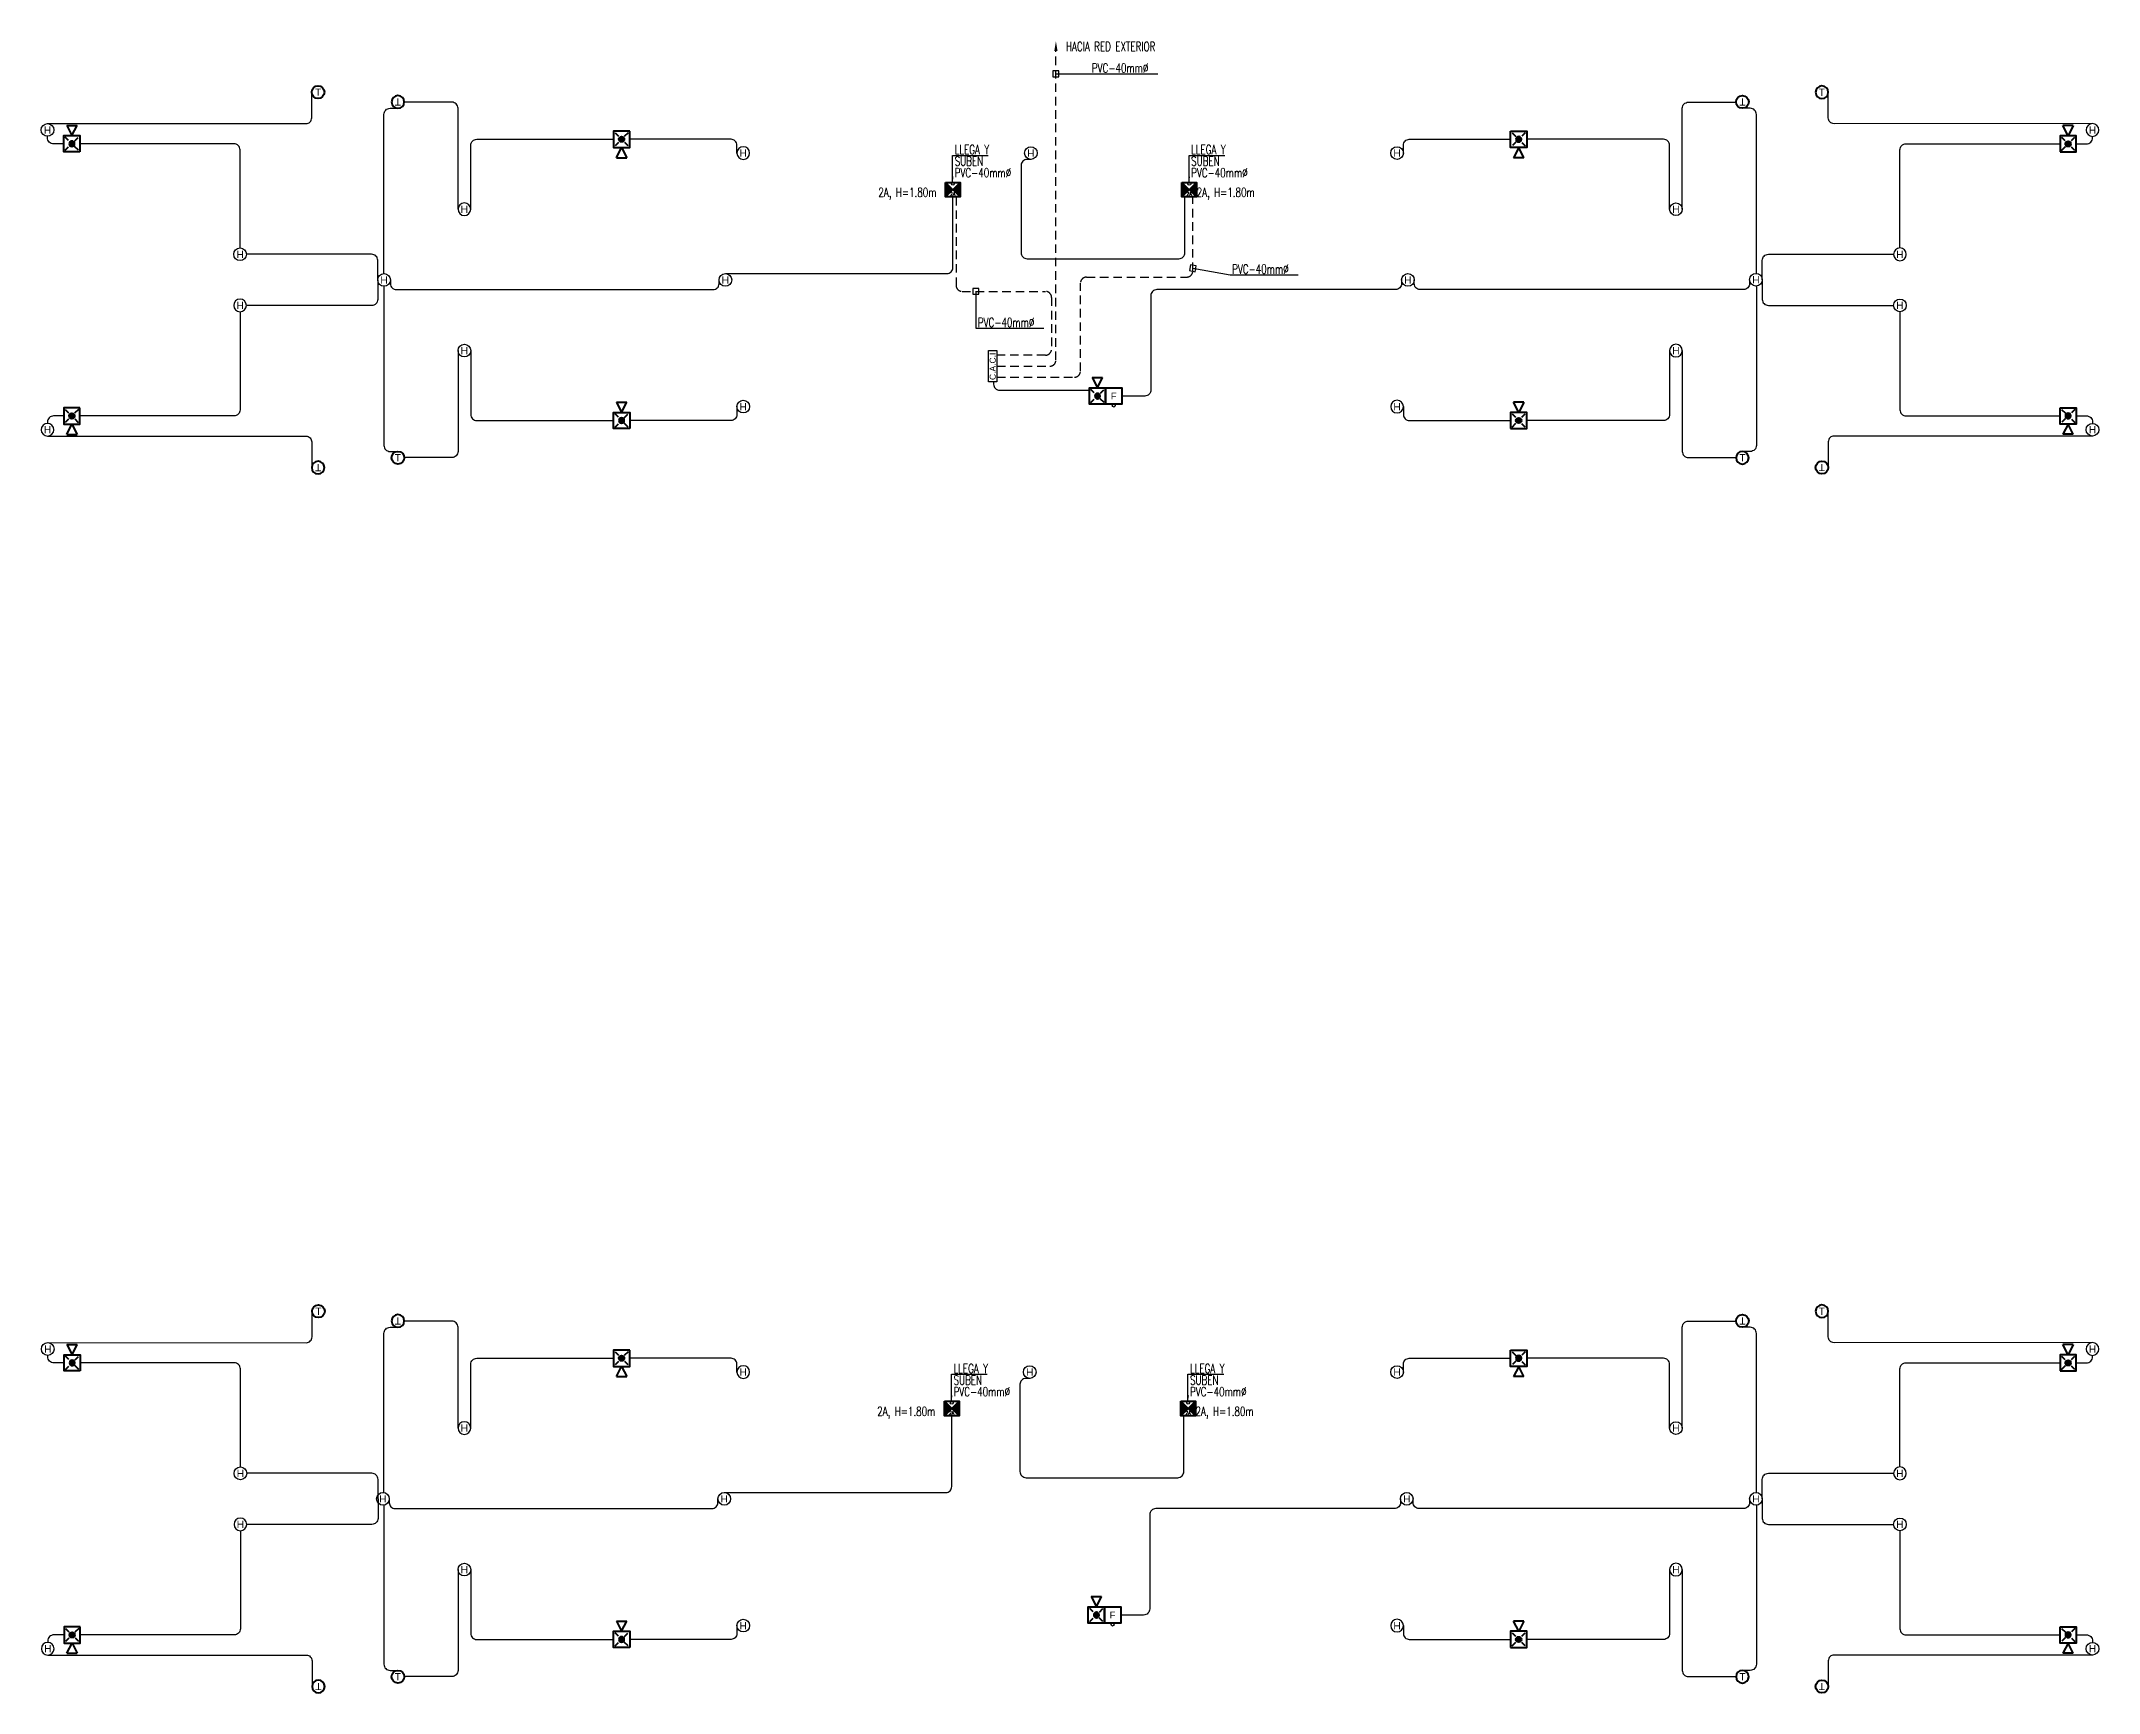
# Model space of a CAD drawing. Header units: millimetres. Extents: x 5 to 47, y -122 to 34.
# Drawn here: x 4.84 to 47.05, y -0.24 to 33.63 of the extents above; entities that cross this region are included whole.
import ezdxf
from ezdxf.enums import TextEntityAlignment as Align

# ---------------------------------------------------------------- set-up
doc = ezdxf.new("R2010")
doc.units = ezdxf.units.MM
doc.linetypes.add('CONTINUA', pattern=[0])
doc.linetypes.add('DASHED', pattern=[0.75, 0.5, -0.25])
for name, color, linetype, lineweight in [('MQ.CAJA PASO TELECOMUNICACIONES', 94, 'Continuous', 40), ('MQ.CAN ACI', 150, 'RAYABARRA', 40), ('MQ.CANALI DYA', 150, 'Continuous', 30), ('MQ.CIRCUITO TOMACORRIENTE TECHO', 7, 'Continuous', 30), ('MQ.DETECTOR HUMO', 150, 'Continuous', 30), ('MQ.FLECHAS', 135, 'Continuous', 15), ('MQ.TEXTO GENERAL', 7, 'Continuous', 40), ('MQ.TEXTOS GENERALES', 7, 'Continuous', 30)]:
    doc.layers.add(name, color=color, linetype=linetype, lineweight=lineweight)
doc.layers.add('MQ_DETECTOR TEMPERATURA', color=150, linetype='Continuous', lineweight=50, true_color=0x007fff)
doc.styles.add('MQTEXTO', font='romans.shx')
doc.styles.get("Standard").update_dxf_attribs({"font": 'arial.ttf'})
doc.linetypes.add('RAYABARRA', pattern='A,0.3,-0.3,["|",Standard,S=0.1,R=0,X=-0.1,Y=-0.05],-0.25', length=0.85)
doc.dimstyles.new('ISO-25', dxfattribs={"dimtxt": 2.5, "dimasz": 2.5, "dimexe": 1.25, "dimexo": 0.625, "dimtad": 1, "dimtxsty": 'Standard', "dimcen": 2.5, "dimadec": 0, "dimazin": 0, "dimtfac": 1, "dimtmove": 0, "dimatfit": 3, "dimfxl": 1, "dimarcsym": 0})

# ---------------------------------------------------------------- blocks, each defined once
blk = doc.blocks.new('AVISADOR SONORO 1 EN 75')
at = {"layer": 'MQ.CAN ACI', "linetype": 'CONTINUA', "ltscale": 0.05}
h = blk.add_hatch(color=256, dxfattribs=at)
h.paths.add_polyline_path([(0, 0.166), (-0.039, 0.127, 0.198912), (0, 0.111, 0.198912), (0.039, 0.127)])
h.paths.add_polyline_path([(0.039, 0.127, 0.414214), (0.039, 0.206), (0, 0.166)])
h.paths.add_polyline_path([(0.039, 0.206, 0.198912), (0, 0.222, 0.198912), (-0.039, 0.206), (0, 0.166)])
h.paths.add_polyline_path([(0, 0.166), (-0.039, 0.206, 0.414214), (-0.039, 0.127)])
for p, q in [((0.106, 0.544), (-0.106, 0.544)), ((0, 0.333), (-0.106, 0.544)), ((0.106, 0.544), (0, 0.333)), ((-0.135, 0.032), (-0.056, 0.11)), ((-0.061, 0.227), (-0.13, 0.297)), ((0.066, 0.232), (0.135, 0.302)), ((0.135, 0.032), (0.066, 0.101))]:
    blk.add_line(p, q, dxfattribs=at)
blk.add_lwpolyline([(-0.166, 0), (0.166, 0), (0.166, 0.333), (-0.166, 0.333)], close=True, dxfattribs=at)
blk.add_circle((0, 0.166), 0.0555, dxfattribs=at)
blk = doc.blocks.new('TERMOSTA ADOSADO FCR 1 EN 75')
at = {"layer": 'MQ_DETECTOR TEMPERATURA', "ltscale": 0.5}
blk.add_circle((0, 0), 0.13, dxfattribs=at)
blk.add_text('T', height=0.15, dxfattribs=at).set_placement((0, 0), align=Align.MIDDLE_CENTER)
blk = doc.blocks.new('DETECTOR DE HUMO 1 EN 75')
at = {"layer": 'MQ.DETECTOR HUMO'}
blk.add_circle((0, 0.13), 0.13, dxfattribs=at)
blk.add_text('H', height=0.15, rotation=180, dxfattribs=at).set_placement((0, 0.13), align=Align.MIDDLE_CENTER)
blk = doc.blocks.new('DETECTORES1 TORRE')
at = {"layer": 'MQ.CANALI DYA', "elevation": 0}
for points in [[(-4.8, 1.73), (0.5, 1.729, 0.414214), (0.62, 1.849), (0.62, 2.375)], [(-4.467, 1.316), (-4.675, 1.316, -0.414214), (-4.8, 1.441), (-4.8, 1.47)], [(1.973, -1.475), (1.973, -1.074, 0.414214), (1.848, -0.949), (-0.72, -0.949)]]:
    blk.add_lwpolyline(points, format="xyb", dxfattribs=at)
at = {"layer": 'MQ.CANALI DYA'}
blk.add_lwpolyline([(-0.85, -0.82), (-0.85, 1.191, 0.414214), (-0.975, 1.316), (-4.134, 1.316)], format="xyb", dxfattribs=at)
at = {"layer": 'MQ.CAN ACI', "linetype": 'CONTINUA', "ltscale": 0.05, "xscale": -1}
blk.add_blockref('AVISADOR SONORO 1 EN 75', (-4.3, 1.15, 0), dxfattribs=at)
at = {"layer": 'MQ.DETECTOR HUMO'}
for p in [(-4.8, 1.47, 0), (-0.85, -1.08)]:
    blk.add_blockref('DETECTOR DE HUMO 1 EN 75', p, dxfattribs=at)
at = {"layer": 'MQ_DETECTOR TEMPERATURA', "ltscale": 0.5}
blk.add_blockref('TERMOSTA ADOSADO FCR 1 EN 75', (0.75, 2.375, 0), dxfattribs=at)
blk = doc.blocks.new('DETECTORES2 TORRE')
at = {"layer": 'MQ.CANALI DYA', "elevation": 0}
for points in [[(2.1, 1.345), (2.1, -1.919, 0.414214), (2.225, -2.044), (2.387, -2.044)], [(3.88, 0.025), (3.88, -1.284, 0.414214), (4.005, -1.409), (6.809, -1.409)]]:
    blk.add_lwpolyline(points, format="xyb", dxfattribs=at)
at = {"layer": 'MQ.CANALI DYA'}
for points in [[(3.62, 0.025), (3.62, -2.044, -0.414214), (3.495, -2.169), (2.517, -2.169)], [(9.34, -1.125), (9.34, -1.288, -0.414214), (9.22, -1.408), (7.141, -1.409)]]:
    blk.add_lwpolyline(points, format="xyb", dxfattribs=at)
at = {"layer": 'MQ.CAN ACI', "linetype": 'CONTINUA', "ltscale": 0.05, "xscale": -1}
blk.add_blockref('AVISADOR SONORO 1 EN 75', (6.975, -1.575), dxfattribs=at)
at = {"layer": 'MQ.DETECTOR HUMO'}
for p in [(3.75, -0.105), (9.47, -1.255, 0)]:
    blk.add_blockref('DETECTOR DE HUMO 1 EN 75', p, dxfattribs=at)
at = {"layer": 'MQ_DETECTOR TEMPERATURA', "ltscale": 0.5}
blk.add_blockref('TERMOSTA ADOSADO FCR 1 EN 75', (2.387, -2.174, 0), dxfattribs=at)
blk = doc.blocks.new('ESTACION MANUAL 1 EN 75')
at = {"layer": 'MQ.CAN ACI', "linetype": 'CONTINUA', "ltscale": 0.05}
blk.add_lwpolyline([(-0.166, 0.361), (0.166, 0.361), (0.166, 0.028), (-0.166, 0.028)], close=True, dxfattribs=at)
at = {"layer": 'MQ.TEXTOS GENERALES'}
blk.add_text('F', height=0.14, dxfattribs=at).set_placement((0, 0.194), align=Align.MIDDLE_CENTER)
blk = doc.blocks.new('C.C.(2A) 250x250x125 1 EN 75')
at = {"layer": 'MQ.CAJA PASO TELECOMUNICACIONES'}
h = blk.add_hatch(color=256, dxfattribs=at)
h.dxf.hatch_style = 1
h.paths.add_polyline_path([(0, 0), (0.15, 0.15), (0, 0.3)])
h.paths.add_polyline_path([(0.15, 0.15), (0.3, 0), (0.3, 0.3)])
for p, q in [((0.3, 0.3), (0, 0)), ((0, 0.3), (0.3, 0))]:
    blk.add_line(p, q, dxfattribs=at)
blk.add_lwpolyline([(0, 0.3), (0.3, 0.3), (0.3, 0), (0, 0)], close=True, dxfattribs=at)
at = {"layer": 'DEFPOINTS', "style": 'MQTEXTO', "width": 0.9}
blk.add_text('2A', height=0.075, dxfattribs=at).set_placement((0.092, 0.061), align=Align.MIDDLE_LEFT)
blk = doc.blocks.new('PANEL 1 EN 50')
at = {"layer": 'MQ.DETECTOR HUMO'}
blk.add_lwpolyline([(-0.322, 0.173), (0.322, 0.173), (0.322, 0), (-0.322, 0)], close=True, dxfattribs=at)
at = {"layer": 'MQ.DETECTOR HUMO', "color": 7}
blk.add_text('C.A.C.I', height=0.125, rotation=360, dxfattribs=at).set_placement((-0.002, 0.087, 0), align=Align.MIDDLE_CENTER)
blk = doc.blocks.new('pasillo2 torre')
at = {"layer": 'MQ.CANALI DYA'}
for points in [[(1.75, 0.47), (1.67, 0.47, 0.414214), (1.55, 0.35), (1.55, -1.441, 0.414214), (1.675, -1.566), (4.785, -1.566, 0.414214), (4.91, -1.441), (4.91, -0.3)], [(-4.516, -1.87), (0.03, -1.87, 0.414214), (0.15, -1.75), (0.15, -0.3)], [(-11.386, -2), (-11.386, -2.08, 0.414214), (-11.266, -2.2), (-4.766, -2.2, 0.414214), (-4.646, -2.08), (-4.646, -2)], [(9.354, -2), (9.354, -2.075, -0.414214), (9.229, -2.2), (4.336, -2.2, 0.414214), (4.211, -2.325), (4.211, -4.258, -0.414214), (4.086, -4.383), (3.616, -4.383)], [(16.515, -2), (16.515, -2.08, -0.414214), (16.395, -2.2), (9.734, -2.2, -0.414214), (9.614, -2.08), (9.614, -2)]]:
    blk.add_lwpolyline(points, format="xyb", dxfattribs=at)
at = {"layer": 'MQ.CIRCUITO TOMACORRIENTE TECHO', "ltscale": 0.3}
for centre in [(0.15, -0.03), (5, -0.03), (3.45, -4.579, 0)]:
    blk.add_circle(centre, 0.03, dxfattribs=at)
at = {"layer": 'MQ.CAJA PASO TELECOMUNICACIONES'}
for p in [(0, -0.3), (4.85, -0.3)]:
    blk.add_blockref('C.C.(2A) 250x250x125 1 EN 75', p, dxfattribs=at)
at = {"layer": 'MQ.CAN ACI', "linetype": 'CONTINUA', "ltscale": 0.05, "xscale": -1}
blk.add_blockref('AVISADOR SONORO 1 EN 75', (3.117, -4.549, 0), dxfattribs=at)
at = {"layer": 'MQ.CAN ACI', "linetype": 'CONTINUA', "ltscale": 0.05}
blk.add_blockref('ESTACION MANUAL 1 EN 75', (3.45, -4.577, 0), dxfattribs=at)
at = {"layer": 'MQ.DETECTOR HUMO'}
for p in [(1.75, 0.47), (-11.516, -2.13), (-4.516, -2.13), (9.484, -2.13), (16.645, -2.13, 0)]:
    blk.add_blockref('DETECTOR DE HUMO 1 EN 75', p, dxfattribs=at)
at = {"layer": 'MQ.TEXTO GENERAL', "style": 'MQTEXTO', "width": 0.7}
for s, p in [('SUBEN', (0.188, 0.435)), ('SUBEN', (5.038, 0.435)), ('PVC-40mm%%C', (0.188, 0.197)), ('PVC-40mm%%C', (5.038, 0.197)), ('2A, H=1.80m', (-1.378, -0.206)), ('2A, H=1.80m', (5.15, -0.206))]:
    blk.add_text(s, height=0.1875, dxfattribs=at).set_placement(p, align=Align.MIDDLE_LEFT)
for p in [(0.188, 0.673), (5.038, 0.673)]:
    blk.add_text('LLEGA Y', height=0.1875, rotation=360, dxfattribs=at).set_placement(p, align=Align.MIDDLE_LEFT)
at = {"layer": 'MQ.FLECHAS'}
for points in [[(0.146, 0), (0.146, 0.554), (0.878, 0.554)], [(4.996, 0), (4.996, 0.554), (5.728, 0.554)]]:
    blk.add_leader(points, dimstyle='ISO-25', override={"dimasz": 0.12, "dimfxl": 0.15, "dimfxlon": 1, "dimtzin": 0}, dxfattribs=at)
blk = doc.blocks.new('pasillo2 torreP1')
at = {"layer": 'MQ.CANALI DYA'}
for points in [[(1.75, 0.47), (1.67, 0.47, 0.414214), (1.55, 0.35), (1.55, -1.441, 0.414214), (1.675, -1.566), (4.785, -1.566, 0.414214), (4.91, -1.441), (4.91, -0.3)], [(-4.516, -1.87), (0.03, -1.87, 0.414214), (0.15, -1.75), (0.15, -0.3)], [(-11.386, -2), (-11.386, -2.08, 0.414214), (-11.266, -2.2), (-4.766, -2.2, 0.414214), (-4.646, -2.08), (-4.646, -2)], [(9.354, -2), (9.354, -2.075, -0.414214), (9.229, -2.2), (4.336, -2.2, 0.414214), (4.211, -2.325), (4.211, -4.258, -0.414214), (4.086, -4.383), (3.616, -4.383)], [(16.492, -1.998), (16.492, -2.075, -0.414214), (16.367, -2.2), (9.734, -2.2, -0.414214), (9.614, -2.08), (9.614, -2)]]:
    blk.add_lwpolyline(points, format="xyb", dxfattribs=at)
at = {"layer": 'MQ.CANALI DYA', "elevation": 0}
blk.add_lwpolyline([(0.986, -4.092), (0.986, -4.139, 0.414214), (1.111, -4.264), (2.951, -4.264)], format="xyb", dxfattribs=at)
at = {"layer": 'MQ.CIRCUITO TOMACORRIENTE TECHO', "ltscale": 0.3}
for centre in [(0.15, -0.03), (5, -0.03), (3.45, -4.579, 0)]:
    blk.add_circle(centre, 0.03, dxfattribs=at)
at = {"layer": 'MQ.CAJA PASO TELECOMUNICACIONES'}
for p in [(0, -0.3), (4.85, -0.3)]:
    blk.add_blockref('C.C.(2A) 250x250x125 1 EN 75', p, dxfattribs=at)
at = {"layer": 'MQ.CAN ACI', "linetype": 'CONTINUA', "ltscale": 0.05, "xscale": -1}
blk.add_blockref('AVISADOR SONORO 1 EN 75', (3.117, -4.549, 0), dxfattribs=at)
at = {"layer": 'MQ.CAN ACI', "linetype": 'CONTINUA', "ltscale": 0.05}
blk.add_blockref('ESTACION MANUAL 1 EN 75', (3.45, -4.577, 0), dxfattribs=at)
at = {"layer": 'MQ.DETECTOR HUMO'}
for p in [(1.75, 0.47), (-11.516, -2.13), (-4.516, -2.13), (9.484, -2.13), (16.622, -2.128)]:
    blk.add_blockref('DETECTOR DE HUMO 1 EN 75', p, dxfattribs=at)
at = {"layer": 'MQ.TEXTO GENERAL', "style": 'MQTEXTO', "width": 0.7}
for s, p in [('SUBEN', (0.188, 0.435)), ('SUBEN', (5.038, 0.435)), ('PVC-40mm%%C', (0.188, 0.197)), ('PVC-40mm%%C', (5.038, 0.197)), ('2A, H=1.80m', (-1.378, -0.206)), ('2A, H=1.80m', (5.15, -0.206))]:
    blk.add_text(s, height=0.1875, dxfattribs=at).set_placement(p, align=Align.MIDDLE_LEFT)
for p in [(0.188, 0.673), (5.038, 0.673)]:
    blk.add_text('LLEGA Y', height=0.1875, rotation=360, dxfattribs=at).set_placement(p, align=Align.MIDDLE_LEFT)
at = {"layer": 'MQ.FLECHAS'}
for points in [[(0.146, 0), (0.146, 0.554), (0.878, 0.554)], [(4.996, 0), (4.996, 0.554), (5.728, 0.554)]]:
    blk.add_leader(points, dimstyle='ISO-25', override={"dimasz": 0.12, "dimfxl": 0.15, "dimfxlon": 1, "dimtzin": 0}, dxfattribs=at)

msp = doc.modelspace()

# ---------------------------------------------------------------- linework, layer by layer
at = {"layer": 'MQ.CANALI DYA', "linetype": 'DASHED', "ltscale": 0.35}
msp.add_lwpolyline([(24.444, 26.964), (25.529, 26.964, 0.414214), (25.654, 27.089), (25.654, 33.431)], format="xyb", dxfattribs=at)
at = {"layer": 'MQ.CANALI DYA', "linetype": 'DASHED', "ltscale": 0.35, "elevation": 0}
for points in [[(23.605, 30.435), (23.605, 28.625, 0.414214), (23.73, 28.5), (25.439, 28.5, -0.414214), (25.564, 28.375), (25.564, 27.315, -0.414214), (25.439, 27.19), (24.444, 27.19)], [(24.444, 26.738), (26.032, 26.738, 0.414214), (26.157, 26.863), (26.157, 28.667, -0.414214), (26.282, 28.792), (28.337, 28.792, 0.414214), (28.462, 28.917), (28.462, 30.435)]]:
    msp.add_lwpolyline(points, format="xyb", dxfattribs=at)
at = {"layer": 'MQ.FLECHAS'}
msp.add_solid([(25.621, 33.431), (25.654, 33.631), (25.687, 33.431)], dxfattribs=at)

# ---------------------------------------------------------------- block references
at = {"layer": 'MQ.CANALI DYA'}
for name, p in [('DETECTORES1 TORRE', (9.771, 30.21, 0)), ('pasillo2 torreP1', (23.39, 30.735)), ('DETECTORES2 TORRE', (9.771, 27.26, 0)), ('DETECTORES1 TORRE', (9.777, 5.208, 0)), ('pasillo2 torre', (23.367, 5.735, 0)), ('DETECTORES2 TORRE', (9.771, 2.26, 0))]:
    msp.add_blockref(name, p, dxfattribs=at)
at = {"layer": 'MQ.CANALI DYA', "xscale": -1, "rotation": 180}
for name, p in [('DETECTORES2 TORRE', (9.771, 30.21, 0)), ('DETECTORES1 TORRE', (9.771, 27.26, 0)), ('DETECTORES2 TORRE', (9.771, 5.21, 0)), ('DETECTORES1 TORRE', (9.777, 2.261, 0))]:
    msp.add_blockref(name, p, dxfattribs=at)
at = {"layer": 'MQ.CANALI DYA', "rotation": 180}
for name, p in [('DETECTORES2 TORRE', (42.121, 30.21, 0)), ('DETECTORES1 TORRE', (42.115, 27.262, 0)), ('DETECTORES2 TORRE', (42.121, 5.21, 0)), ('DETECTORES1 TORRE', (42.115, 2.261, 0))]:
    msp.add_blockref(name, p, dxfattribs=at)
at = {"layer": 'MQ.CANALI DYA', "xscale": -1}
for name, p in [('DETECTORES1 TORRE', (42.115, 30.209, 0)), ('DETECTORES2 TORRE', (42.121, 27.26, 0)), ('DETECTORES1 TORRE', (42.115, 5.208, 0)), ('DETECTORES2 TORRE', (42.121, 2.26, 0))]:
    msp.add_blockref(name, p, dxfattribs=at)
at = {"layer": 'MQ.DETECTOR HUMO', "rotation": 90}
msp.add_blockref('PANEL 1 EN 50', (24.444, 26.964), dxfattribs=at)

# ---------------------------------------------------------------- texts
at = {"layer": 'MQ.TEXTO GENERAL', "style": 'MQTEXTO', "width": 0.7}
for s, p in [('HACIA RED EXTERIOR', (25.86, 33.522, 0)), ('PVC-40mm%%C', (26.392, 33.079)), ('PVC-40mm%%C', (29.269, 28.956)), ('PVC-40mm%%C', (24.053, 27.862, 0))]:
    msp.add_text(s, height=0.1875, rotation=360, dxfattribs=at).set_placement(p, align=Align.MIDDLE_LEFT)

# ---------------------------------------------------------------- leaders
at = {"layer": 'MQ.FLECHAS'}
for points in [[(25.654, 32.96), (26.35, 32.96), (27.742, 32.96)], [(28.462, 28.973), (29.228, 28.837), (30.62, 28.837)], [(24.011, 28.5, 0), (24.011, 27.743, 0), (25.404, 27.743, 0)]]:
    msp.add_leader(points, dimstyle='ISO-25', override={"dimasz": 0.12, "dimldrblk": 'BoxBlank', "dimfxl": 0.15, "dimfxlon": 1, "dimtzin": 0}, dxfattribs=at)

doc.saveas('drawing.dxf')
